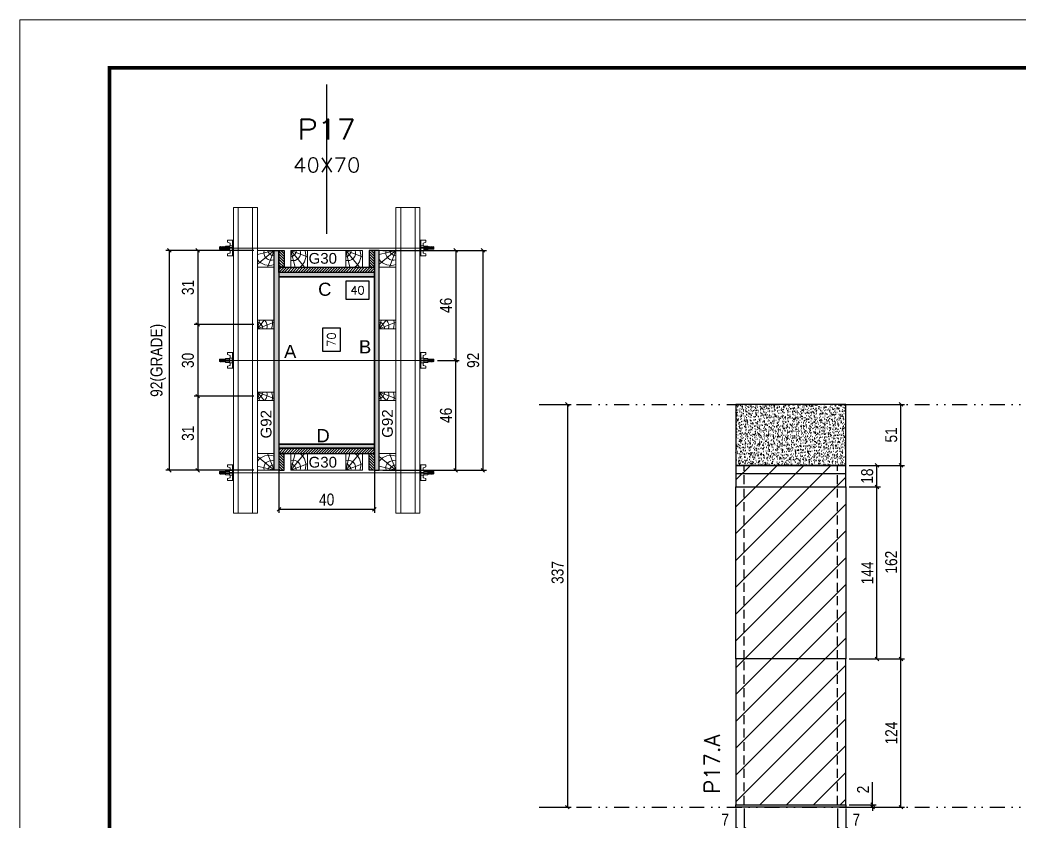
# Model space of a CAD drawing. Extents: x 1945 to 10875, y -3405 to 3369.
# Drawn here: x 5129 to 5965, y 421 to 1091 of the extents above; entities that cross this region are included whole.
import ezdxf
from ezdxf.enums import TextEntityAlignment as Align

# ---------------------------------------------------------------- set-up
doc = ezdxf.new("R2010")
doc.units = 0
for name, pattern in [('DASHED', [0.75, 0.5, -0.25]), ('DIVIDE2', [0.625, 0.25, -0.125, 0, -0.125, 0, -0.125]), ('HIDDEN', [0.375, 0.25, -0.125])]:
    doc.linetypes.add(name, pattern=pattern)
for name, color, linetype in [('CHAPA', 1, 'Continuous'), ('COTA', 241, 'Continuous'), ('cotas', 4, 'Continuous'), ('MEIO_PONT', 93, 'Continuous'), ('Nível', 160, 'Continuous'), ('Painéis', 200, 'Continuous'), ('SARR_2.2x7', 40, 'Continuous'), ('SARRAFO', 251, 'Continuous'), ('Sarrafo de Pressão', 42, 'HIDDEN'), ('Texto de Titulo', 7, 'Continuous'), ('Texto Qtd Sarr', 242, 'Continuous'), ('TEXTO_GERAL', 7, 'Continuous')]:
    doc.layers.add(name, color=color, linetype=linetype)
for name, color, linetype, lineweight in [('Folhas', 255, 'Continuous', 9), ('Hachura', 251, 'Continuous', 9), ('Madeira', 126, 'Continuous', 18), ('Perfil Metálico', 224, 'Continuous', 18), ('SARRAFO DE PRESSAO', 251, 'DASHED', 9), ('Texto Seção', 7, 'Continuous', 15)]:
    doc.layers.add(name, color=color, linetype=linetype, lineweight=lineweight)
doc.styles.add('ARIAL', font='arial.ttf')
doc.styles.add('COTA TECNICA', font='techl___.ttf', dxfattribs={"height": 10})
doc.styles.add('COTA TECNICA 2X', font='techl___.ttf', dxfattribs={"height": 10})
doc.styles.add('COTA TECNICA-50', font='techl___.ttf', dxfattribs={"height": 10})
doc.styles.add('REGUA-120', font='ROMANS.shx', dxfattribs={"height": 15})
doc.styles.add('ROMANS', font='romans.shx')
doc.styles.add('SANSSERIF', font='sas_____.pfb')
doc.dimstyles.new('COTA PAINEL-50', dxfattribs={"dimtxt": 10, "dimasz": 3, "dimexe": 3, "dimexo": 3, "dimgap": 3, "dimtad": 1, "dimdec": 1, "dimzin": 12, "dimdsep": 46, "dimtxsty": 'COTA TECNICA-50', "dimblk1": 'OBLIQUE', "dimblk2": 'OBLIQUE', "dimsah": 1, "dimcen": 0.9, "dimclrd": 4, "dimclre": 4, "dimclrt": 240, "dimadec": 1, "dimazin": 3, "dimtfac": 1, "dimtdec": 1, "dimtmove": 0, "dimatfit": 3, "dimfxl": 1, "dimtolj": 1, "dimtzin": 12, "dimarcsym": 0})
doc.dimstyles.new('PAINEL', dxfattribs={"dimtxt": 10, "dimasz": 3, "dimexe": 3, "dimexo": 3, "dimgap": 3, "dimtad": 1, "dimdec": 1, "dimzin": 12, "dimdsep": 46, "dimtxsty": 'COTA TECNICA', "dimblk1": 'OBLIQUE', "dimblk2": 'OBLIQUE', "dimsah": 1, "dimcen": 0.9, "dimclrd": 4, "dimclre": 4, "dimclrt": 240, "dimadec": 1, "dimazin": 3, "dimtfac": 1, "dimtdec": 1, "dimtmove": 0, "dimatfit": 3, "dimfxl": 1, "dimtolj": 1, "dimtzin": 12, "dimarcsym": 0})
doc.dimstyles.new('SECAO PILAR', dxfattribs={"dimtxt": 10, "dimasz": 3, "dimexe": 3, "dimexo": 3, "dimgap": 3, "dimtad": 1, "dimdec": 1, "dimlfac": 0.5, "dimzin": 12, "dimdsep": 46, "dimtxsty": 'COTA TECNICA 2X', "dimblk1": 'OBLIQUE', "dimblk2": 'OBLIQUE', "dimsah": 1, "dimcen": 0.9, "dimclrd": 256, "dimclre": 256, "dimclrt": 256, "dimadec": 1, "dimazin": 3, "dimtfac": 1, "dimtdec": 1, "dimtmove": 0, "dimatfit": 3, "dimfxl": 1, "dimtolj": 1, "dimtzin": 12, "dimarcsym": 0})
doc.dimstyles.new('SECÇÃO 2', dxfattribs={"dimtxt": 7, "dimasz": 6, "dimexe": 0.18, "dimexo": 2, "dimgap": -4, "dimtad": 3, "dimdec": 1, "dimlfac": 0.5, "dimzin": 12, "dimdsep": 46, "dimtxsty": 'ROMANS', "dimblk": 'ARCHTICK', "dimcen": 0.09, "dimse1": 1, "dimse2": 1, "dimsd1": 1, "dimsd2": 1, "dimclrd": 180, "dimclre": 5, "dimclrt": 1, "dimadec": 0, "dimazin": 3, "dimtfac": 1, "dimtdec": 1, "dimtofl": 0, "dimtmove": 0, "dimatfit": 3, "dimldrblk": 'ARCHTICK', "dimfxl": 1, "dimtolj": 1, "dimtzin": 0, "dimarcsym": 0})

# ---------------------------------------------------------------- blocks, each defined once
blk = doc.blocks.new('9999999999')
at = {"layer": 'Folhas'}
blk.add_lwpolyline([(98138.98, 34190.21), (99623.98, 34190.21), (99623.98, 35240.21), (98138.98, 35240.21)], close=True, dxfattribs=at)
at = {"layer": 'Folhas', "color": 30, "const_width": 3}
blk.add_lwpolyline([(98213.98, 34230.21), (99583.98, 34230.21), (99583.98, 35200.21), (98213.98, 35200.21)], close=True, dxfattribs=at)
blk = doc.blocks.new('titulo1')
at = {"layer": 'Defpoints', "color": 252, "linetype": 'HIDDEN', "ltscale": 2}
blk.add_line((0, 0), (0, 125), dxfattribs=at)
at = {"layer": 'Defpoints', "style": 'ROMANS', "oblique": 15}
blk.add_attdef('FOLHA', text='', height=10, dxfattribs=at).set_placement((0, 15.58), align=Align.MIDDLE_CENTER)
at = {"layer": 'Texto Qtd Sarr', "color": 3, "style": 'ROMANS', "oblique": 15}
for tag, height, p in [('TITULO', 17, (0, 71.45)), ('SEÇÃO', 12, (0, 41.55))]:
    blk.add_attdef(tag, text='', height=height, dxfattribs=at).set_placement(p, align=Align.MIDDLE_CENTER)
blk = doc.blocks.new('_Oblique')
at = {"color": 0, "linetype": 'ByBlock', "lineweight": -2}
blk.add_line((-0.5, -0.5), (0.5, 0.5), dxfattribs=at)
blk = doc.blocks.new('*D388')
at = {"layer": 'cotas', "color": 4, "linetype": 'ByBlock', "lineweight": -2, "transparency": 16777216}
for p, q in [((5566.36, 769.51), (5590.08, 769.51)), ((5587.08, 769.51), (5587.08, 432.51)), ((5566.36, 432.51), (5590.08, 432.51))]:
    blk.add_line(p, q, dxfattribs=at)
at = {"layer": 'Defpoints', "color": 0, "linetype": 'ByBlock', "transparency": 16777216}
for p in [(5563.36, 769.51), (5563.36, 432.51), (5587.08, 432.51)]:
    blk.add_point(p, dxfattribs=at)
at = {"layer": 'cotas', "color": 4, "linetype": 'ByBlock', "lineweight": -2, "transparency": 16777216, "xscale": 3, "yscale": 3, "zscale": 3}
for p, rotation in [((5587.08, 769.51), 90), ((5587.08, 432.51), 270)]:
    blk.add_blockref('_Oblique', p, dxfattribs=dict(at, rotation=rotation))
at = {"layer": 'cotas', "color": 240, "linetype": 'ByBlock', "transparency": 16777216, "insert": (5578.86, 628.88), "char_height": 10, "attachment_point": 5, "rotation": 90, "style": 'COTA TECNICA'}
blk.add_mtext('\\A1;337', dxfattribs=at)
blk = doc.blocks.new('*D97')
at = {"layer": 'COTA', "color": 4, "lineweight": -2, "transparency": 16777216}
for p, q in [((5728.07, 431.51), (5728.07, 377.33)), ((5820.07, 431.51), (5820.07, 377.33)), ((5728.07, 380.33), (5820.07, 380.33))]:
    blk.add_line(p, q, dxfattribs=at)
at = {"layer": 'Defpoints', "color": 0, "transparency": 16777216}
for p in [(5728.07, 434.51), (5820.07, 434.51), (5820.07, 380.33)]:
    blk.add_point(p, dxfattribs=at)
at = {"layer": 'COTA', "color": 4, "lineweight": -2, "transparency": 16777216, "xscale": 3, "yscale": 3, "zscale": 3, "rotation": 180}
blk.add_blockref('_Oblique', (5728.07, 380.33), dxfattribs=at)
at = {"layer": 'COTA', "color": 4, "lineweight": -2, "transparency": 16777216, "xscale": 3, "yscale": 3, "zscale": 3}
blk.add_blockref('_Oblique', (5820.07, 380.33), dxfattribs=at)
at = {"layer": 'COTA', "color": 240, "transparency": 16777216, "insert": (5774.07, 388.42), "char_height": 10, "attachment_point": 5, "style": 'COTA TECNICA'}
blk.add_mtext('\\A1;92', dxfattribs=at)
blk = doc.blocks.new('*D98')
at = {"layer": 'COTA', "color": 4, "lineweight": -2, "transparency": 16777216}
for p, q in [((5823.07, 769.51), (5869.31, 769.51)), ((5866.31, 718.51), (5866.31, 769.51)), ((5823.07, 718.51), (5869.31, 718.51))]:
    blk.add_line(p, q, dxfattribs=at)
at = {"layer": 'Defpoints', "color": 0, "transparency": 16777216}
for p in [(5820.07, 769.51), (5866.31, 769.51), (5820.07, 718.51)]:
    blk.add_point(p, dxfattribs=at)
at = {"layer": 'COTA', "color": 4, "lineweight": -2, "transparency": 16777216, "xscale": 3, "yscale": 3, "zscale": 3}
for p, rotation in [((5866.31, 769.51), 90), ((5866.31, 718.51), 270)]:
    blk.add_blockref('_Oblique', p, dxfattribs=dict(at, rotation=rotation))
at = {"layer": 'COTA', "color": 240, "transparency": 16777216, "insert": (5858.2, 744.01), "char_height": 10, "attachment_point": 5, "rotation": 90, "style": 'COTA TECNICA'}
blk.add_mtext('\\A1;51', dxfattribs=at)
blk = doc.blocks.new('*D99')
at = {"layer": 'COTA', "color": 4, "lineweight": -2, "transparency": 16777216}
for p, q in [((5823.07, 556.51), (5869.31, 556.51)), ((5866.31, 432.51), (5866.31, 556.51)), ((5823.07, 432.51), (5869.31, 432.51))]:
    blk.add_line(p, q, dxfattribs=at)
at = {"layer": 'Defpoints', "color": 0, "transparency": 16777216}
for p in [(5820.07, 556.51), (5866.31, 556.51), (5820.07, 432.51)]:
    blk.add_point(p, dxfattribs=at)
at = {"layer": 'COTA', "color": 4, "lineweight": -2, "transparency": 16777216, "xscale": 3, "yscale": 3, "zscale": 3}
for p, rotation in [((5866.31, 556.51), 90), ((5866.31, 432.51), 270)]:
    blk.add_blockref('_Oblique', p, dxfattribs=dict(at, rotation=rotation))
at = {"layer": 'COTA', "color": 240, "transparency": 16777216, "insert": (5858.23, 494.51), "char_height": 10, "attachment_point": 5, "rotation": 90, "style": 'COTA TECNICA-50'}
blk.add_mtext('\\A1;124', dxfattribs=at)
blk = doc.blocks.new('*D100')
at = {"layer": 'COTA', "color": 4, "lineweight": -2, "transparency": 16777216}
for p, q in [((5842.59, 434.51), (5842.59, 453.31)), ((5823.07, 434.51), (5845.59, 434.51)), ((5823.07, 432.51), (5845.59, 432.51)), ((5842.59, 432.51), (5842.59, 434.51)), ((5842.59, 432.51), (5842.59, 429.51))]:
    blk.add_line(p, q, dxfattribs=at)
at = {"layer": 'Defpoints', "color": 0, "transparency": 16777216}
for p in [(5820.07, 434.51), (5820.07, 432.51), (5842.59, 432.51)]:
    blk.add_point(p, dxfattribs=at)
at = {"layer": 'COTA', "color": 4, "lineweight": -2, "transparency": 16777216, "xscale": 3, "yscale": 3, "zscale": 3}
for p, rotation in [((5842.59, 434.51), 270), ((5842.59, 432.51), 90)]:
    blk.add_blockref('_Oblique', p, dxfattribs=dict(at, rotation=rotation))
at = {"layer": 'COTA', "color": 240, "transparency": 16777216, "insert": (5834.59, 447.25), "char_height": 10, "attachment_point": 5, "rotation": 90, "style": 'COTA TECNICA-50'}
blk.add_mtext('\\A1;2', dxfattribs=at)
blk = doc.blocks.new('*D101')
at = {"layer": 'COTA', "color": 4, "linetype": 'ByBlock', "lineweight": -2, "transparency": 16777216}
for p, q in [((5823.07, 700.51), (5849.19, 700.51)), ((5846.19, 556.51), (5846.19, 700.51)), ((5823.07, 556.51), (5849.19, 556.51))]:
    blk.add_line(p, q, dxfattribs=at)
at = {"layer": 'Defpoints', "color": 0, "linetype": 'ByBlock', "transparency": 16777216}
for p in [(5820.07, 700.51), (5846.19, 700.51), (5820.07, 556.51)]:
    blk.add_point(p, dxfattribs=at)
at = {"layer": 'COTA', "color": 4, "linetype": 'ByBlock', "lineweight": -2, "transparency": 16777216, "xscale": 3, "yscale": 3, "zscale": 3}
for p, rotation in [((5846.19, 700.51), 90), ((5846.19, 556.51), 270)]:
    blk.add_blockref('_Oblique', p, dxfattribs=dict(at, rotation=rotation))
at = {"layer": 'COTA', "color": 240, "linetype": 'ByBlock', "transparency": 16777216, "insert": (5838.11, 628.51), "char_height": 10, "attachment_point": 5, "rotation": 90, "style": 'COTA TECNICA'}
blk.add_mtext('\\A1;144', dxfattribs=at)
blk = doc.blocks.new('*D102')
at = {"layer": 'COTA', "color": 4, "linetype": 'ByBlock', "lineweight": -2, "transparency": 16777216}
for p, q in [((5823.07, 718.51), (5849.19, 718.51)), ((5846.19, 700.51), (5846.19, 718.51)), ((5823.07, 700.51), (5849.19, 700.51))]:
    blk.add_line(p, q, dxfattribs=at)
at = {"layer": 'Defpoints', "color": 0, "linetype": 'ByBlock', "transparency": 16777216}
for p in [(5820.07, 718.51), (5846.19, 718.51), (5820.07, 700.51)]:
    blk.add_point(p, dxfattribs=at)
at = {"layer": 'COTA', "color": 4, "linetype": 'ByBlock', "lineweight": -2, "transparency": 16777216, "xscale": 3, "yscale": 3, "zscale": 3}
for p, rotation in [((5846.19, 718.51), 90), ((5846.19, 700.51), 270)]:
    blk.add_blockref('_Oblique', p, dxfattribs=dict(at, rotation=rotation))
at = {"layer": 'COTA', "color": 240, "linetype": 'ByBlock', "transparency": 16777216, "insert": (5838.09, 709.51), "char_height": 10, "attachment_point": 5, "rotation": 90, "style": 'COTA TECNICA'}
blk.add_mtext('\\A1;18', dxfattribs=at)
blk = doc.blocks.new('*D103')
at = {"layer": 'COTA', "color": 4, "lineweight": -2, "transparency": 16777216}
for p, q in [((5728.07, 429.51), (5728.07, 411)), ((5735.07, 431.51), (5735.07, 411)), ((5728.07, 414), (5713.34, 414)), ((5735.07, 414), (5728.07, 414))]:
    blk.add_line(p, q, dxfattribs=at)
at = {"layer": 'Defpoints', "color": 0, "transparency": 16777216}
for p in [(5728.07, 432.51), (5735.07, 434.51), (5728.07, 414)]:
    blk.add_point(p, dxfattribs=at)
at = {"layer": 'COTA', "color": 4, "lineweight": -2, "transparency": 16777216, "xscale": 3, "yscale": 3, "zscale": 3, "rotation": 180}
blk.add_blockref('_Oblique', (5728.07, 414), dxfattribs=at)
at = {"layer": 'COTA', "color": 4, "lineweight": -2, "transparency": 16777216, "xscale": 3, "yscale": 3, "zscale": 3}
blk.add_blockref('_Oblique', (5735.07, 414), dxfattribs=at)
at = {"layer": 'COTA', "color": 240, "transparency": 16777216, "insert": (5719.2, 422.07), "char_height": 10, "attachment_point": 5, "style": 'COTA TECNICA-50'}
blk.add_mtext('\\A1;7', dxfattribs=at)
blk = doc.blocks.new('*D190')
at = {"layer": 'COTA', "color": 4, "lineweight": -2, "transparency": 16777216}
for p, q in [((5813.07, 431.51), (5813.07, 411)), ((5820.07, 429.51), (5820.07, 411)), ((5813.07, 414), (5820.07, 414)), ((5820.07, 414), (5834.8, 414))]:
    blk.add_line(p, q, dxfattribs=at)
at = {"layer": 'Defpoints', "color": 0, "transparency": 16777216}
for p in [(5813.07, 434.51), (5820.07, 432.51), (5820.07, 414)]:
    blk.add_point(p, dxfattribs=at)
at = {"layer": 'COTA', "color": 4, "lineweight": -2, "transparency": 16777216, "xscale": 3, "yscale": 3, "zscale": 3, "rotation": 180}
blk.add_blockref('_Oblique', (5813.07, 414), dxfattribs=at)
at = {"layer": 'COTA', "color": 4, "lineweight": -2, "transparency": 16777216, "xscale": 3, "yscale": 3, "zscale": 3}
blk.add_blockref('_Oblique', (5820.07, 414), dxfattribs=at)
at = {"layer": 'COTA', "color": 240, "transparency": 16777216, "insert": (5828.93, 422.07), "char_height": 10, "attachment_point": 5, "style": 'COTA TECNICA-50'}
blk.add_mtext('\\A1;7', dxfattribs=at)
blk = doc.blocks.new('*D195')
at = {"layer": 'COTA', "color": 180, "lineweight": -2, "transparency": 16777216}
for p, q in [((5397.01, 833.44), (5382.01, 833.44)), ((5382.01, 833.44), (5382.01, 814.1)), ((5397.01, 814.1), (5397.01, 833.44)), ((5382.01, 814.1), (5397.01, 814.1))]:
    blk.add_line(p, q, dxfattribs=at)
at = {"layer": 'Defpoints', "color": 0, "transparency": 16777216}
for p in [(5345.5, 876.4), (5345.5, 736.4), (5401.01, 736.4)]:
    blk.add_point(p, dxfattribs=at)
at = {"layer": 'COTA', "color": 1, "transparency": 16777216, "insert": (5389.51, 823.77), "char_height": 7, "attachment_point": 5, "rotation": 90, "style": 'ROMANS'}
blk.add_mtext('\\A1;70', dxfattribs=at)
blk = doc.blocks.new('_ArchTick')
at = {"color": 0, "linetype": 'ByBlock', "const_width": 0.15}
blk.add_lwpolyline([(-0.5, -0.5), (0.5, 0.5)], dxfattribs=at)
blk = doc.blocks.new('*D196')
at = {"layer": 'COTA', "lineweight": -2, "transparency": 16777216}
for p, q in [((5432.5, 898.4), (5519.28, 898.4)), ((5516.28, 898.4), (5516.28, 714.4)), ((5432.5, 714.4), (5519.28, 714.4))]:
    blk.add_line(p, q, dxfattribs=at)
at = {"layer": 'Defpoints', "color": 0, "transparency": 16777216}
for p in [(5429.5, 898.4), (5429.5, 714.4), (5516.28, 714.4)]:
    blk.add_point(p, dxfattribs=at)
at = {"layer": 'COTA', "lineweight": -2, "transparency": 16777216, "xscale": 3, "yscale": 3, "zscale": 3}
for p, rotation in [((5516.28, 898.4), 90), ((5516.28, 714.4), 270)]:
    blk.add_blockref('_Oblique', p, dxfattribs=dict(at, rotation=rotation))
at = {"layer": 'COTA', "transparency": 16777216, "insert": (5508.19, 806.4), "char_height": 10, "attachment_point": 5, "rotation": 90, "style": 'COTA TECNICA 2X'}
blk.add_mtext('\\A1;92', dxfattribs=at)
blk = doc.blocks.new('*D197')
at = {"layer": 'COTA', "lineweight": -2, "transparency": 16777216}
for p, q in [((5466.5, 898.4), (5496.51, 898.4)), ((5493.51, 898.4), (5493.51, 806.4)), ((5478.3, 806.4), (5496.51, 806.4))]:
    blk.add_line(p, q, dxfattribs=at)
at = {"layer": 'Defpoints', "color": 0, "transparency": 16777216}
for p in [(5463.5, 898.4), (5475.3, 806.4), (5493.51, 806.4)]:
    blk.add_point(p, dxfattribs=at)
at = {"layer": 'COTA', "lineweight": -2, "transparency": 16777216, "xscale": 3, "yscale": 3, "zscale": 3}
for p, rotation in [((5493.51, 898.4), 90), ((5493.51, 806.4), 270)]:
    blk.add_blockref('_Oblique', p, dxfattribs=dict(at, rotation=rotation))
at = {"layer": 'COTA', "transparency": 16777216, "insert": (5485.41, 852.4), "char_height": 10, "attachment_point": 5, "rotation": 90, "style": 'COTA TECNICA 2X'}
blk.add_mtext('\\A1;46', dxfattribs=at)
blk = doc.blocks.new('*D198')
at = {"layer": 'COTA', "lineweight": -2, "transparency": 16777216}
for p, q in [((5478.3, 806.4), (5496.51, 806.4)), ((5493.51, 714.4), (5493.51, 806.4)), ((5466.5, 714.4), (5496.51, 714.4))]:
    blk.add_line(p, q, dxfattribs=at)
at = {"layer": 'Defpoints', "color": 0, "transparency": 16777216}
for p in [(5475.3, 806.4), (5493.51, 806.4), (5463.5, 714.4)]:
    blk.add_point(p, dxfattribs=at)
at = {"layer": 'COTA', "lineweight": -2, "transparency": 16777216, "xscale": 3, "yscale": 3, "zscale": 3}
for p, rotation in [((5493.51, 806.4), 90), ((5493.51, 714.4), 270)]:
    blk.add_blockref('_Oblique', p, dxfattribs=dict(at, rotation=rotation))
at = {"layer": 'COTA', "transparency": 16777216, "insert": (5485.41, 760.4), "char_height": 10, "attachment_point": 5, "rotation": 90, "style": 'COTA TECNICA 2X'}
blk.add_mtext('\\A1;46', dxfattribs=at)
blk = doc.blocks.new('*D199')
at = {"layer": 'COTA', "color": 180, "lineweight": -2, "transparency": 16777216}
for p, q in [((5421, 872.61), (5401.67, 872.61)), ((5401.67, 872.61), (5401.67, 857.61)), ((5421, 857.61), (5421, 872.61)), ((5401.67, 857.61), (5421, 857.61))]:
    blk.add_line(p, q, dxfattribs=at)
at = {"layer": 'Defpoints', "color": 0, "transparency": 16777216}
for p in [(5345.5, 876.4), (5425.5, 876.4), (5425.5, 853.61)]:
    blk.add_point(p, dxfattribs=at)
at = {"layer": 'COTA', "color": 1, "transparency": 16777216, "insert": (5411.34, 865.11), "char_height": 7, "attachment_point": 5, "style": 'ROMANS'}
blk.add_mtext('\\A1;40', dxfattribs=at)
blk = doc.blocks.new('PONTALETE')
at = {"layer": 'Madeira'}
for q in [(2.71, 7), (7, 5.76), (7, 1.74)]:
    blk.add_line((0, 0), q, dxfattribs=at)
blk.add_lwpolyline([(0, 0), (7, 0), (7, 7), (0, 7)], close=True, dxfattribs=at)
for centre, radius, start, end in [((2.04, 0.06), 6.23, 37.2818, 109.0913), ((1.09, 0.9), 3.19, 343.603, 109.9847), ((-0.21, -0.78), 3.09, 14.6322, 86.0383)]:
    blk.add_arc(centre, radius, start, end, dxfattribs=at)
blk = doc.blocks.new('*D200')
at = {"layer": 'COTA', "lineweight": -2, "transparency": 16777216}
for p, q in [((5324.5, 898.4), (5250.73, 898.4)), ((5253.73, 898.4), (5253.73, 714.4)), ((5324.5, 714.4), (5250.73, 714.4))]:
    blk.add_line(p, q, dxfattribs=at)
at = {"layer": 'Defpoints', "color": 0, "transparency": 16777216}
for p in [(5327.5, 898.4), (5253.73, 714.4), (5327.5, 714.4)]:
    blk.add_point(p, dxfattribs=at)
at = {"layer": 'COTA', "lineweight": -2, "transparency": 16777216, "xscale": 3, "yscale": 3, "zscale": 3}
for p, rotation in [((5253.73, 898.4), 90), ((5253.73, 714.4), 270)]:
    blk.add_blockref('_Oblique', p, dxfattribs=dict(at, rotation=rotation))
at = {"layer": 'COTA', "transparency": 16777216, "insert": (5244.5, 806.4), "char_height": 10, "attachment_point": 5, "rotation": 90, "style": 'COTA TECNICA 2X'}
blk.add_mtext('\\A1;92(GRADE)', dxfattribs=at)
blk = doc.blocks.new('MEIO PONTALETE')
at = {"layer": 'Madeira'}
for q in [(2.71, 7), (3.5, 2.88), (3.5, 0.87)]:
    blk.add_line((0, 0), q, dxfattribs=at)
blk.add_lwpolyline([(0, 0), (3.5, 0), (3.5, 7), (0, 7)], close=True, dxfattribs=at)
for centre, radius, start, end in [((2.04, 0.06), 6.23, 76.4499, 109.0913), ((1.09, 0.9), 3.19, 40.9063, 109.9847), ((-0.21, -0.78), 3.09, 14.6322, 86.0383)]:
    blk.add_arc(centre, radius, start, end, dxfattribs=at)
blk = doc.blocks.new('*D201')
at = {"layer": 'COTA', "lineweight": -2, "transparency": 16777216}
for p, q in [((5324.5, 776.4), (5274.57, 776.4)), ((5277.57, 776.4), (5277.57, 714.4)), ((5324.5, 714.4), (5274.57, 714.4))]:
    blk.add_line(p, q, dxfattribs=at)
at = {"layer": 'Defpoints', "color": 0, "transparency": 16777216}
for p in [(5327.5, 776.4), (5277.57, 714.4), (5327.5, 714.4)]:
    blk.add_point(p, dxfattribs=at)
at = {"layer": 'COTA', "lineweight": -2, "transparency": 16777216, "xscale": 3, "yscale": 3, "zscale": 3}
for p, rotation in [((5277.57, 776.4), 90), ((5277.57, 714.4), 270)]:
    blk.add_blockref('_Oblique', p, dxfattribs=dict(at, rotation=rotation))
at = {"layer": 'COTA', "transparency": 16777216, "insert": (5269.35, 745.4), "char_height": 10, "attachment_point": 5, "rotation": 90, "style": 'COTA TECNICA 2X'}
blk.add_mtext('\\A1;31', dxfattribs=at)
blk = doc.blocks.new('C')
at = {"layer": 'Hachura', "color": 0}
for p, q in [((0, 3.22), (0, -3.22)), ((0.45, 3.22), (0, 3.22)), ((0.46, 3.16), (0, 3.16)), ((0.46, 3.05), (0, 3.05)), ((0.46, 2.88), (0, 2.88)), ((0, 2.75), (0, -1.16)), ((0.46, 2.65), (0, 2.65)), ((0.46, 2.23), (0, 2.23)), ((0.46, 1.51), (0, 1.51)), ((0.39, 0.49), (0.17, 0.49)), ((0.45, -3.23), (0.45, 3.22)), ((0.45, 3.22), (2.58, 3.22)), ((1.74, 0.97), (0.45, 0.97)), ((1.45, 0.1), (0.45, 0.1)), ((1.35, 1.94), (1.35, 0.96)), ((2.58, 2.39), (1.47, 2.09)), ((1.74, -0.97), (1.74, 0.97)), ((1.74, 0.97), (1.74, 0.84)), ((1.74, 0.97), (1.74, 0.84)), ((1.74, 0.84), (3.35, 0.84)), ((3.35, 0.45), (1.74, 0.45)), ((2.58, 3.22), (2.58, 2.39)), ((3.32, 0.84), (3.32, -0.84)), ((3.35, 0.84), (3.35, -0.84)), ((3.68, 0.45), (3.35, 0.45)), ((3.84, -0.52), (3.35, 0.45)), ((3.35, 0.06), (3.67, -0.57)), ((3.68, 0.45), (4.16, -0.52)), ((3.72, 0.5), (4.25, -0.57)), ((4.37, -0.55), (3.83, 0.53)), ((4.15, 0.45), (3.93, 0.45)), ((4.42, -0.52), (3.93, 0.45)), ((4.15, 0.45), (4.26, 0.45)), ((4.26, 0.45), (4.74, -0.52)), ((4.3, 0.5), (4.83, -0.57)), ((4.95, -0.55), (4.41, 0.53)), ((4.51, 0.45), (4.84, 0.45)), ((5, -0.52), (4.51, 0.45)), ((4.84, 0.45), (5.32, -0.52)), ((4.88, 0.5), (5.41, -0.57)), ((5.53, -0.55), (4.99, 0.53)), ((5.58, -0.52), (5.09, 0.45)), ((5.42, 0.45), (5.09, 0.45)), ((5.58, -0.52), (5.09, 0.45)), ((5.42, 0.45), (5.74, -0.19)), ((5.46, 0.5), (5.74, -0.07)), ((5.74, 0.19), (5.57, 0.53)), ((5.74, 0.32), (5.68, 0.45)), ((5.68, 0.45), (5.74, 0.45)), ((5.74, 0.45), (5.9, 0.29)), ((5.74, 0.45), (5.74, -0.52)), ((5.9, -0.36), (5.9, 0.29)), ((0.45, 0), (0, 0)), ((0.46, -1.52), (0, -1.52)), ((0.46, -2.23), (0, -2.23)), ((0.46, -2.65), (0, -2.65)), ((0.46, -2.88), (0, -2.88)), ((0.46, -3.05), (0, -3.05)), ((0.46, -3.16), (0, -3.16)), ((0, -3.22), (2.57, -3.22)), ((0.08, -0.48), (0.29, -0.48)), ((0.29, -0.48), (0.4, -0.48)), ((0.45, 0), (0.45, -0.97)), ((0.45, -0.16), (1.45, -0.16)), ((0.45, -0.65), (0.45, -0.32)), ((0.45, -3.23), (0.45, -0.65)), ((0.45, -0.97), (1.74, -0.97)), ((1.35, -1.94), (1.35, -0.97)), ((2.58, -2.39), (1.47, -2.1)), ((3.35, -0.32), (1.74, -0.32)), ((3.35, -0.84), (1.74, -0.84)), ((2.58, -3.23), (2.58, -2.39)), ((3.35, -0.07), (3.58, -0.52)), ((3.35, -0.52), (3.58, -0.52)), ((3.84, -0.52), (4.16, -0.52)), ((4.42, -0.52), (4.74, -0.52)), ((4.63, -0.52), (4.74, -0.52)), ((5, -0.52), (5.32, -0.52)), ((5.58, -0.52), (5.74, -0.52)), ((5.74, -0.52), (5.9, -0.36)), ((5.74, -0.52), (5.74, -0.52))]:
    blk.add_line(p, q, dxfattribs=at)
for centre, radius, start, end in [((1.52, 1.94), 0.161, 104.7436, 180), ((1.44, -0.03), 0.129, 272.695, 87.305), ((3.81, 0.39), 0.143, 25.5688, 154.4312), ((4.39, 0.39), 0.143, 25.5688, 154.4312), ((4.97, 0.39), 0.143, 25.5688, 154.4312), ((5.55, 0.39), 0.143, 25.5688, 154.4312), ((0.17, -0.37), 0.174, 221.744, 317.8592), ((1.52, -1.94), 0.161, 180, 255.2564), ((3.71, -0.4), 0.174, 222.1408, 318.256), ((4.29, -0.4), 0.174, 222.1408, 318.256), ((4.87, -0.4), 0.174, 222.1408, 318.256), ((5.45, -0.4), 0.174, 222.1408, 318.256), ((5.61, -0.4), 0.174, 317.8592, 318.256)]:
    blk.add_arc(centre, radius, start, end, dxfattribs=at)
blk = doc.blocks.new('*D202')
at = {"layer": 'COTA', "lineweight": -2, "transparency": 16777216}
for p, q in [((5324.5, 898.4), (5274.57, 898.4)), ((5277.57, 898.4), (5277.57, 836.4)), ((5324.5, 836.4), (5274.57, 836.4))]:
    blk.add_line(p, q, dxfattribs=at)
at = {"layer": 'Defpoints', "color": 0, "transparency": 16777216}
for p in [(5327.5, 898.4), (5277.57, 836.4), (5327.5, 836.4)]:
    blk.add_point(p, dxfattribs=at)
at = {"layer": 'COTA', "lineweight": -2, "transparency": 16777216, "xscale": 3, "yscale": 3, "zscale": 3}
for p, rotation in [((5277.57, 898.4), 90), ((5277.57, 836.4), 270)]:
    blk.add_blockref('_Oblique', p, dxfattribs=dict(at, rotation=rotation))
at = {"layer": 'COTA', "transparency": 16777216, "insert": (5269.35, 867.4), "char_height": 10, "attachment_point": 5, "rotation": 90, "style": 'COTA TECNICA 2X'}
blk.add_mtext('\\A1;31', dxfattribs=at)
blk = doc.blocks.new('*D203')
at = {"layer": 'COTA', "lineweight": -2, "transparency": 16777216}
for p, q in [((5324.5, 836.4), (5274.57, 836.4)), ((5277.57, 836.4), (5277.57, 776.4)), ((5324.5, 776.4), (5274.57, 776.4))]:
    blk.add_line(p, q, dxfattribs=at)
at = {"layer": 'Defpoints', "color": 0, "transparency": 16777216}
for p in [(5327.5, 836.4), (5277.57, 776.4), (5327.5, 776.4)]:
    blk.add_point(p, dxfattribs=at)
at = {"layer": 'COTA', "lineweight": -2, "transparency": 16777216, "xscale": 3, "yscale": 3, "zscale": 3}
for p, rotation in [((5277.57, 836.4), 90), ((5277.57, 776.4), 270)]:
    blk.add_blockref('_Oblique', p, dxfattribs=dict(at, rotation=rotation))
at = {"layer": 'COTA', "transparency": 16777216, "insert": (5269.35, 806.4), "char_height": 10, "attachment_point": 5, "rotation": 90, "style": 'COTA TECNICA 2X'}
blk.add_mtext('\\A1;30', dxfattribs=at)
blk = doc.blocks.new('*D413')
at = {"layer": 'COTA', "lineweight": -2, "transparency": 16777216}
for p, q in [((5345.5, 729.8), (5345.5, 678.77)), ((5425.5, 729.8), (5425.5, 678.77)), ((5345.5, 681.77), (5425.5, 681.77))]:
    blk.add_line(p, q, dxfattribs=at)
at = {"layer": 'Defpoints', "color": 0, "transparency": 16777216}
for p in [(5345.5, 732.8), (5425.5, 732.8), (5425.5, 681.77)]:
    blk.add_point(p, dxfattribs=at)
at = {"layer": 'COTA', "lineweight": -2, "transparency": 16777216, "xscale": 3, "yscale": 3, "zscale": 3, "rotation": 180}
blk.add_blockref('_Oblique', (5345.5, 681.77), dxfattribs=at)
at = {"layer": 'COTA', "lineweight": -2, "transparency": 16777216, "xscale": 3, "yscale": 3, "zscale": 3}
blk.add_blockref('_Oblique', (5425.5, 681.77), dxfattribs=at)
at = {"layer": 'COTA', "transparency": 16777216, "insert": (5385.5, 689.87), "char_height": 10, "attachment_point": 5, "style": 'COTA TECNICA 2X'}
blk.add_mtext('\\A1;40', dxfattribs=at)
blk = doc.blocks.new('*D414')
at = {"layer": 'COTA', "color": 4, "linetype": 'ByBlock', "lineweight": -2, "transparency": 16777216}
for p, q in [((5823.07, 718.51), (5869.31, 718.51)), ((5866.31, 556.51), (5866.31, 718.51)), ((5823.07, 556.51), (5869.31, 556.51))]:
    blk.add_line(p, q, dxfattribs=at)
at = {"layer": 'Defpoints', "color": 0, "linetype": 'ByBlock', "transparency": 16777216}
for p in [(5820.07, 718.51), (5866.31, 718.51), (5820.07, 556.51)]:
    blk.add_point(p, dxfattribs=at)
at = {"layer": 'COTA', "color": 4, "linetype": 'ByBlock', "lineweight": -2, "transparency": 16777216, "xscale": 3, "yscale": 3, "zscale": 3}
for p, rotation in [((5866.31, 718.51), 90), ((5866.31, 556.51), 270)]:
    blk.add_blockref('_Oblique', p, dxfattribs=dict(at, rotation=rotation))
at = {"layer": 'COTA', "color": 240, "linetype": 'ByBlock', "transparency": 16777216, "insert": (5858.2, 637.51), "char_height": 10, "attachment_point": 5, "rotation": 90, "style": 'COTA TECNICA'}
blk.add_mtext('\\A1;162', dxfattribs=at)

msp = doc.modelspace()

# ---------------------------------------------------------------- hatches: boundary and pattern name
at = {"layer": 'COTA', "linetype": 'ByBlock'}
h = msp.add_hatch(dxfattribs=at)
h.set_pattern_fill('AR-CONC', color=256, scale=0.03)
h.set_pattern_definition([(50, (-125375.017, -26119.7547), (5.46554007, -0.47817257), [0.5715, -6.2865]), (355, (-125375.017, -26119.7547), (-1.05730264, 5.73170536), [0.4572, -5.02921753]), (100.4514447, (-125374.5613, -26119.7945), (4.40823741, 5.25353256), [0.48570026, -5.34270734]), (46.1842, (-125375.017, -26118.231), (8.13237123, -1.26126984), [0.85725, -9.42975]), (96.6355576, (-125374.339, -26118.336), (7.122124, 7.42278374), [0.7285507, -8.01406824]), (351.184151, (-125375.017, -26118.231), (7.122124, 7.42278374), [0.685799, -7.54379196]), (21, (-125374.255, -26118.6117), (4.54843174, -3.06795595), [0.5715, -6.2865]), (326, (-125374.255, -26118.6117), (1.85406085, 5.52563898), [0.4572, -5.0292]), (71.451445, (-125373.876, -26118.8674), (6.40249258, 2.45768307), [0.48570026, -5.34269813]), (37.5, (-125375.0168, -26119.7547), (0.092658098, 2.536651166), [0, -4.96824, 0, -5.1054, 0, -5.04825]), (7.5, (-125375.0168, -26119.7547), (2.004589875, 3.005417245), [0, -2.91084, 0, -4.85394, 0, -1.92405]), (327.5, (-125376.716, -26119.7547), (4.067717855, -0.17186232), [0, -1.905, 0, -5.9436, 0, -7.8867]), (317.5, (-125377.478, -26119.7547), (4.44387544, 0.76279473), [0, -2.4765, 0, -3.94716, 0, -5.6007])])
h.paths.add_polyline_path([(5728.07, 718.51), (5820.07, 718.51), (5820.07, 769.51), (5728.07, 769.51)])
at = {"layer": 'Hachura'}
h = msp.add_hatch(color=256, dxfattribs=at)
h.dxf.hatch_style = 1
h.paths.add_polyline_path([(5345.5, 714.4), (5341.5, 714.4), (5341.5, 898.4), (5345.5, 898.4)])
h = msp.add_hatch(color=256, dxfattribs=at)
h.dxf.hatch_style = 1
h.paths.add_polyline_path([(5345.5, 714.4), (5341.5, 714.4), (5341.5, 898.4), (5345.5, 898.4)])
h = msp.add_hatch(dxfattribs=at)
h.set_pattern_fill('ANSI31', color=256, scale=0.5, angle=90, style=0)
h.set_pattern_definition([(135, (-17545.9059, 10022.3547), (-1.12253202, -1.12253202), [])])
h.paths.add_polyline_path([(5345.5, 884.4), (5349.9, 884.4), (5349.9, 898.4), (5345.5, 898.4)])
h = msp.add_hatch(dxfattribs=at)
h.set_pattern_fill('ANSI31', color=256, scale=0.5, angle=90, style=0)
h.set_pattern_definition([(135, (-17503.9059, 10022.3547), (-1.12253202, -1.12253202), [])])
h.paths.add_polyline_path([(5425.5, 884.4), (5421.1, 884.4), (5421.1, 898.4), (5425.5, 898.4)])
h = msp.add_hatch(color=256, dxfattribs=at)
h.dxf.hatch_style = 1
h.paths.add_polyline_path([(5425.5, 714.4), (5429.5, 714.4), (5429.5, 898.4), (5425.5, 898.4)])
h = msp.add_hatch(color=256, dxfattribs=at)
h.dxf.hatch_style = 1
h.paths.add_polyline_path([(5425.5, 714.4), (5429.5, 714.4), (5429.5, 898.4), (5425.5, 898.4)])
h = msp.add_hatch(dxfattribs=at)
h.set_pattern_fill('ANSI31', color=256, scale=0.5, style=0)
h.set_pattern_definition([(45, (14519.4541, 23809.411), (-1.12253202, 1.12253202), [])])
h.paths.add_polyline_path([(5425.5, 880), (5425.5, 884.4), (5345.5, 884.4), (5345.5, 880)])
h = msp.add_hatch(color=256, dxfattribs=at)
h.dxf.hatch_style = 1
h.paths.add_polyline_path([(5345.5, 880), (5345.5, 876.4), (5425.5, 876.4), (5425.5, 880)])
h = msp.add_hatch(color=256, dxfattribs=at)
h.dxf.hatch_style = 1
h.paths.add_polyline_path([(5345.5, 880), (5345.5, 876.4), (5425.5, 876.4), (5425.5, 880)])
h = msp.add_hatch(color=256, dxfattribs=at)
h.dxf.hatch_style = 1
h.paths.add_polyline_path([(5345.5, 736.4), (5345.5, 732.8), (5425.5, 732.8), (5425.5, 736.4)])
h = msp.add_hatch(color=256, dxfattribs=at)
h.dxf.hatch_style = 1
h.paths.add_polyline_path([(5345.5, 736.4), (5345.5, 732.8), (5425.5, 732.8), (5425.5, 736.4)])
h = msp.add_hatch(dxfattribs=at)
h.set_pattern_fill('ANSI31', color=256, scale=0.5, style=0)
h.set_pattern_definition([(45, (14519.4541, 23835.411), (-1.12253202, 1.12253202), [])])
h.paths.add_polyline_path([(5425.5, 732.8), (5425.5, 728.4), (5345.5, 728.4), (5345.5, 732.8)])
h = msp.add_hatch(dxfattribs=at)
h.set_pattern_fill('ANSI31', color=256, scale=0.5, angle=90, style=0)
h.set_pattern_definition([(135, (-17545.9059, 10217.3547), (-1.12253202, -1.12253202), [])])
h.paths.add_polyline_path([(5345.5, 728.4), (5349.9, 728.4), (5349.9, 714.4), (5345.5, 714.4)])
h = msp.add_hatch(dxfattribs=at)
h.set_pattern_fill('ANSI31', color=256, scale=0.5, angle=90, style=0)
h.set_pattern_definition([(135, (-17503.9059, 10217.3547), (-1.12253202, -1.12253202), [])])
h.paths.add_polyline_path([(5425.5, 728.4), (5421.1, 728.4), (5421.1, 714.4), (5425.5, 714.4)])
at = {"layer": 'Hachura', "linetype": 'ByBlock'}
h = msp.add_hatch(dxfattribs=at)
h.set_pattern_fill('ANSI31', color=256, scale=5)
h.set_pattern_definition([(45, (-127075.793, -33000.405), (-11.2253202, 11.2253202), [])])
h.paths.add_polyline_path([(5820.07, 556.51), (5728.07, 556.51), (5728.07, 434.51), (5820.07, 434.51)])
h.paths.add_polyline_path([(5820.07, 700.51), (5728.07, 700.51), (5728.07, 556.51), (5820.07, 556.51)])
h.paths.add_polyline_path([(5820.07, 718.51), (5728.07, 718.51), (5728.07, 700.51), (5820.07, 700.51)])
h.paths.add_polyline_path([(6135.94, 700.51), (6043.94, 700.51), (6043.94, 556.51), (6135.94, 556.51)])
h.paths.add_polyline_path([(6135.94, 718.51), (6043.94, 718.51), (6043.94, 700.51), (6135.94, 700.51)])
h.paths.add_polyline_path([(6135.94, 556.51), (6043.94, 556.51), (6043.94, 434.51), (6135.94, 434.51)])
h.paths.add_polyline_path([(6370.49, 678.49), (6330.49, 678.49), (6330.49, 434.51), (6370.49, 434.51)])
h.paths.add_polyline_path([(6370.49, 718.49), (6330.49, 718.49), (6330.49, 678.49), (6370.49, 678.49)])

# ---------------------------------------------------------------- linework, layer by layer
at = {"layer": 'CHAPA'}
for points in [[(5345.5, 714.4), (5341.5, 714.4), (5341.5, 898.4), (5345.5, 898.4)], [(5345.5, 714.4), (5341.5, 714.4), (5341.5, 898.4), (5345.5, 898.4)], [(5425.5, 714.4), (5429.5, 714.4), (5429.5, 898.4), (5425.5, 898.4)], [(5425.5, 714.4), (5429.5, 714.4), (5429.5, 898.4), (5425.5, 898.4)], [(5345.5, 880), (5345.5, 876.4), (5425.5, 876.4), (5425.5, 880)], [(5345.5, 880), (5345.5, 876.4), (5425.5, 876.4), (5425.5, 880)], [(5345.5, 736.4), (5345.5, 732.8), (5425.5, 732.8), (5425.5, 736.4)], [(5345.5, 736.4), (5345.5, 732.8), (5425.5, 732.8), (5425.5, 736.4)]]:
    msp.add_lwpolyline(points, close=True, dxfattribs=at)
at = {"layer": 'COTA', "linetype": 'ByBlock'}
msp.add_lwpolyline([(5728.07, 718.51), (5820.07, 718.51), (5820.07, 769.51), (5728.07, 769.51)], close=True, dxfattribs=at)
at = {"layer": 'Hachura'}
for p, q in [((5296.7, 900.4), (5470.5, 900.41)), ((5296.7, 806.4), (5470.5, 806.39)), ((5296.7, 712.4), (5470.5, 712.39))]:
    msp.add_line(p, q, dxfattribs=at)
at = {"layer": 'Madeira'}
for points in [[(5341.5, 714.4), (5327.5, 714.4), (5327.5, 898.4), (5341.5, 898.4)], [(5355.51, 898.4), (5355.51, 884.4), (5415.5, 884.4), (5415.5, 898.4)], [(5429.5, 714.4), (5443.5, 714.4), (5443.5, 898.4), (5429.5, 898.4)], [(5355.51, 714.4), (5355.51, 728.4), (5415.5, 728.4), (5415.5, 714.4)]]:
    msp.add_lwpolyline(points, close=True, dxfattribs=at)
at = {"layer": 'Nível', "color": 4, "linetype": 'DIVIDE2', "ltscale": 50}
for p, q in [((5563.36, 769.51), (6573.71, 769.51)), ((5563.36, 432.51), (6573.71, 432.51))]:
    msp.add_line(p, q, dxfattribs=at)
at = {"layer": 'Painéis'}
for points in [[(5425.5, 876.4), (5345.5, 876.4), (5345.5, 736.4), (5425.5, 736.4)], [(5728.07, 700.51), (5820.07, 700.51), (5820.07, 718.51), (5728.07, 718.51)], [(5820.07, 556.51), (5728.07, 556.51), (5728.07, 700.51), (5820.07, 700.51)], [(5728.07, 434.51), (5820.07, 434.51), (5820.07, 556.51), (5728.07, 556.51)], [(5728.07, 434.51), (5820.07, 434.51), (5820.07, 432.51), (5728.07, 432.51)]]:
    msp.add_lwpolyline(points, close=True, dxfattribs=at)
at = {"layer": 'Perfil Metálico'}
for points in [[(5307.5, 678.4), (5327.5, 678.4), (5327.5, 934.4), (5307.5, 934.4)], [(5323.5, 934.4), (5311.5, 934.4), (5311.5, 678.4), (5323.5, 678.4)], [(5463.5, 678.4), (5443.5, 678.4), (5443.5, 934.4), (5463.5, 934.4)], [(5447.5, 934.4), (5459.5, 934.4), (5459.5, 678.4), (5447.5, 678.4)]]:
    msp.add_lwpolyline(points, close=True, dxfattribs=at)
at = {"layer": 'SARR_2.2x7'}
msp.add_line((5820.07, 711.51), (5728.07, 711.51), dxfattribs=at)
at = {"layer": 'SARRAFO'}
for points in [[(5349.9, 898.4), (5349.9, 884.4), (5345.5, 884.4), (5345.5, 898.4)], [(5421.1, 898.4), (5421.1, 884.4), (5425.5, 884.4), (5425.5, 898.4)], [(5345.5, 884.4), (5425.5, 884.4), (5425.5, 880), (5345.5, 880)], [(5345.5, 728.4), (5425.5, 728.4), (5425.5, 732.8), (5345.5, 732.8)], [(5349.9, 714.4), (5349.9, 728.4), (5345.5, 728.4), (5345.5, 714.4)], [(5421.1, 714.4), (5421.1, 728.4), (5425.5, 728.4), (5425.5, 714.4)]]:
    msp.add_lwpolyline(points, close=True, dxfattribs=at)
at = {"layer": 'Sarrafo de Pressão', "ltscale": 30}
for p, q in [((5735.07, 556.51), (5735.07, 718.51)), ((5813.07, 556.51), (5813.07, 718.51)), ((5735.07, 434.51), (5735.07, 556.51)), ((5813.07, 434.51), (5813.07, 556.51))]:
    msp.add_line(p, q, dxfattribs=at)

# ---------------------------------------------------------------- block references
at = {"layer": 'Hachura', "linetype": 'Continuous', "yscale": 2, "zscale": 2, "rotation": 180}
for p, xscale in [((5307.5, 900.4), 2), ((5463.5, 900.4), -2)]:
    msp.add_blockref('C', p, dxfattribs=dict(at, xscale=xscale))
at = {"layer": 'Hachura', "linetype": 'Continuous', "yscale": 2, "zscale": 2}
for p, xscale in [((5307.5, 806.4), -2), ((5463.5, 806.4), 2), ((5307.5, 712.4), -2), ((5463.5, 712.4), 2)]:
    msp.add_blockref('C', p, dxfattribs=dict(at, xscale=xscale))
at = {"layer": 'MEIO_PONT'}
for name, p, xscale, yscale, zscale, rotation in [('PONTALETE', (5341.5, 898.4), 2, 2, 2, 180), ('PONTALETE', (5355.51, 898.4), 2, 2, 2, 270), ('PONTALETE', (5401.5, 898.4), 2, 2, 2, 270), ('PONTALETE', (5443.5, 898.4), 2, 2, 2, 180), ('MEIO PONTALETE', (5327.5, 832.9), -1.999999997962732, 1.999999997962732, 1.999999997962732, 270), ('MEIO PONTALETE', (5429.5, 832.9), -1.999999997962732, 1.999999997962732, 1.999999997962732, 270), ('MEIO PONTALETE', (5327.5, 779.9), 1.999999997962732, 1.999999997962732, 1.999999997962732, 270), ('MEIO PONTALETE', (5429.5, 779.9), 1.999999997962732, 1.999999997962732, 1.999999997962732, 270), ('PONTALETE', (5355.51, 714.4), -2, 2, 2, 270), ('PONTALETE', (5401.5, 714.4), -2, 2, 2, 270)]:
    msp.add_blockref(name, p, dxfattribs=dict(at, xscale=xscale, yscale=yscale, zscale=zscale, rotation=rotation))
at = {"layer": 'MEIO_PONT', "xscale": -2, "yscale": 2, "zscale": 2}
for p in [(5341.5, 714.4), (5443.5, 714.4)]:
    msp.add_blockref('PONTALETE', p, dxfattribs=at)
at = {"layer": 'SARRAFO DE PRESSAO', "color": 6, "linetype": 'ByBlock'}
msp.add_blockref('9999999999', (-93010.27, -34148.98), dxfattribs=at)
at = {"layer": 'Texto Seção'}
ref = msp.add_blockref('titulo1', (5385.5, 912.28), dxfattribs=at)
ref.add_attrib('TITULO', 'P17', dxfattribs={"layer": 'Texto de Titulo', "color": 7, "height": 17, "style": 'ROMANS', "width": 1.1}).set_placement((5385.5, 999.78), align=Align.MIDDLE_CENTER)
ref.add_attrib('SEÇÃO', '40X70', dxfattribs={"layer": 'Texto de Titulo', "color": 7, "height": 12, "style": 'ROMANS', "width": 1.1}).set_placement((5385.5, 969.78), align=Align.MIDDLE_CENTER)

# ---------------------------------------------------------------- texts
at = {"layer": 'Texto Seção', "insert": (5714.6, 443.76), "char_height": 13, "width": 285.3299, "attachment_point": 7, "rotation": 90, "style": 'REGUA-120'}
msp.add_mtext('P17.A', dxfattribs=at)
at = {"layer": 'TEXTO_GERAL', "style": 'ARIAL'}
for s, p in [('C', (5383.91, 865.91)), ('B', (5417.68, 817.76)), ('A', (5354.96, 813.85)), ('D', (5382.51, 743.4))]:
    msp.add_text(s, height=11, dxfattribs=at).set_placement(p, align=Align.MIDDLE_CENTER)
at = {"layer": 'TEXTO_GERAL', "color": 0, "linetype": 'Continuous', "style": 'SANSSERIF'}
for p in [(5334.77, 741.07), (5436.34, 741.61)]:
    msp.add_text('G92', height=9, rotation=90, dxfattribs=at).set_placement(p, align=Align.MIDDLE_LEFT)
at = {"layer": 'TEXTO_GERAL', "color": 0, "linetype": 'Continuous', "char_height": 9, "width": 285.3299, "style": 'SANSSERIF'}
for insert, attachment_point in [((5370.36, 896.26), 1), ((5370.36, 716.55), 7)]:
    msp.add_mtext('G30', dxfattribs=dict(at, insert=insert, attachment_point=attachment_point))

# ---------------------------------------------------------------- dimensions: what is measured, and where the dimension line sits
at = {"layer": 'COTA'}
dim = msp.add_linear_dim(base=(5253.73, 714.4), p1=(5327.5, 898.4), p2=(5327.5, 714.4), angle=270, text='<>(GRADE)', dimstyle='SECAO PILAR', dxfattribs=at)
dim.commit()
dim.dimension.update_dxf_attribs({"geometry": '*D200', "text_midpoint": (5244.5, 806.4)})
for base, p1, p2, angle, dimstyle, picture, middle in [((5277.57, 836.4), (5327.5, 898.4), (5327.5, 836.4), 270, 'SECAO PILAR', '*D202', (5269.35, 867.4)), ((5516.28, 714.4), (5429.5, 898.4), (5429.5, 714.4), 270, 'SECAO PILAR', '*D196', (5508.19, 806.4)), ((5493.51, 806.4), (5463.5, 898.4), (5475.3, 806.4), 270, 'SECAO PILAR', '*D197', (5485.41, 852.4)), ((5277.57, 776.4), (5327.5, 836.4), (5327.5, 776.4), 270, 'SECAO PILAR', '*D203', (5269.35, 806.4)), ((5493.51, 806.4), (5463.5, 714.4), (5475.3, 806.4), 90, 'SECAO PILAR', '*D198', (5485.41, 760.4)), ((5277.57, 714.4), (5327.5, 776.4), (5327.5, 714.4), 270, 'SECAO PILAR', '*D201', (5269.35, 745.4)), ((5866.31, 556.51), (5820.07, 432.51), (5820.07, 556.51), 90, 'COTA PAINEL-50', '*D99', (5858.23, 494.51)), ((5728.07, 414), (5735.07, 434.51), (5728.07, 432.51), 180, 'COTA PAINEL-50', '*D103', (5719.2, 422.07))]:
    dim = msp.add_linear_dim(base=base, p1=p1, p2=p2, angle=angle, dimstyle=dimstyle, dxfattribs=at)
    dim.commit()
    dim.dimension.update_dxf_attribs({"geometry": picture, "text_midpoint": middle})
for base, p1, p2, angle, dimstyle, picture, middle in [((5401.01, 736.4), (5345.5, 876.4), (5345.5, 736.4), 270, 'SECÇÃO 2', '*D195', (5401.01, 823.77)), ((5842.59, 432.51), (5820.07, 434.51), (5820.07, 432.51), 90, 'COTA PAINEL-50', '*D100', (5842.59, 447.25))]:
    dim = msp.add_linear_dim(base=base, p1=p1, p2=p2, angle=angle, dimstyle=dimstyle, dxfattribs=at)
    dim.commit()
    dim.dimension.update_dxf_attribs({"geometry": picture, "text_midpoint": middle, "dimtype": 160})
dim = msp.add_linear_dim(base=(5425.5, 853.61), p1=(5345.5, 876.4), p2=(5425.5, 876.4), dimstyle='SECÇÃO 2', dxfattribs=at)
dim.commit()
dim.dimension.update_dxf_attribs({"geometry": '*D199', "text_midpoint": (5411.34, 853.61), "dimtype": 160})
dim = msp.add_linear_dim(base=(5866.31, 769.51), p1=(5820.07, 718.51), p2=(5820.07, 769.51), angle=90, dimstyle='PAINEL', override={"dimarcsym": 2}, dxfattribs=at)
dim.commit()
dim.dimension.update_dxf_attribs({"geometry": '*D98', "text_midpoint": (5858.2, 744.01)})
for base, p1, p2, dimstyle, picture, middle in [((5425.5, 681.77), (5345.5, 732.8), (5425.5, 732.8), 'SECAO PILAR', '*D413', (5385.5, 689.87)), ((5820.07, 414), (5813.07, 434.51), (5820.07, 432.51), 'COTA PAINEL-50', '*D190', (5828.93, 422.07))]:
    dim = msp.add_linear_dim(base=base, p1=p1, p2=p2, dimstyle=dimstyle, dxfattribs=at)
    dim.commit()
    dim.dimension.update_dxf_attribs({"geometry": picture, "text_midpoint": middle})
at = {"layer": 'COTA', "linetype": 'ByBlock'}
dim = msp.add_linear_dim(base=(5846.19, 718.51), p1=(5820.07, 700.51), p2=(5820.07, 718.51), angle=90, dimstyle='PAINEL', override={"dimtmove": 1}, dxfattribs=at)
dim.commit()
dim.dimension.update_dxf_attribs({"geometry": '*D102', "text_midpoint": (5846.19, 709.51), "dimtype": 160})
for base, p2, picture, middle in [((5866.31, 718.51), (5820.07, 718.51), '*D414', (5858.2, 637.51)), ((5846.19, 700.51), (5820.07, 700.51), '*D101', (5838.11, 628.51))]:
    dim = msp.add_linear_dim(base=base, p1=(5820.07, 556.51), p2=p2, angle=90, dimstyle='PAINEL', dxfattribs=at)
    dim.commit()
    dim.dimension.update_dxf_attribs({"geometry": picture, "text_midpoint": middle})
at = {"layer": 'COTA'}
dim = msp.add_linear_dim(base=(5820.07, 380.33), p1=(5728.07, 434.51), p2=(5820.07, 434.51), dimstyle='PAINEL', override={"dimarcsym": 2}, dxfattribs=at)
dim.commit()
dim.dimension.update_dxf_attribs({"geometry": '*D97', "text_midpoint": (5774.07, 388.42)})
at = {"layer": 'cotas', "linetype": 'ByBlock'}
dim = msp.add_linear_dim(base=(5587.08, 432.51), p1=(5563.36, 769.51), p2=(5563.36, 432.51), angle=90, dimstyle='PAINEL', dxfattribs=at)
dim.commit()
dim.dimension.update_dxf_attribs({"geometry": '*D388', "text_midpoint": (5587.08, 628.88), "dimtype": 160})

doc.saveas('drawing.dxf')
